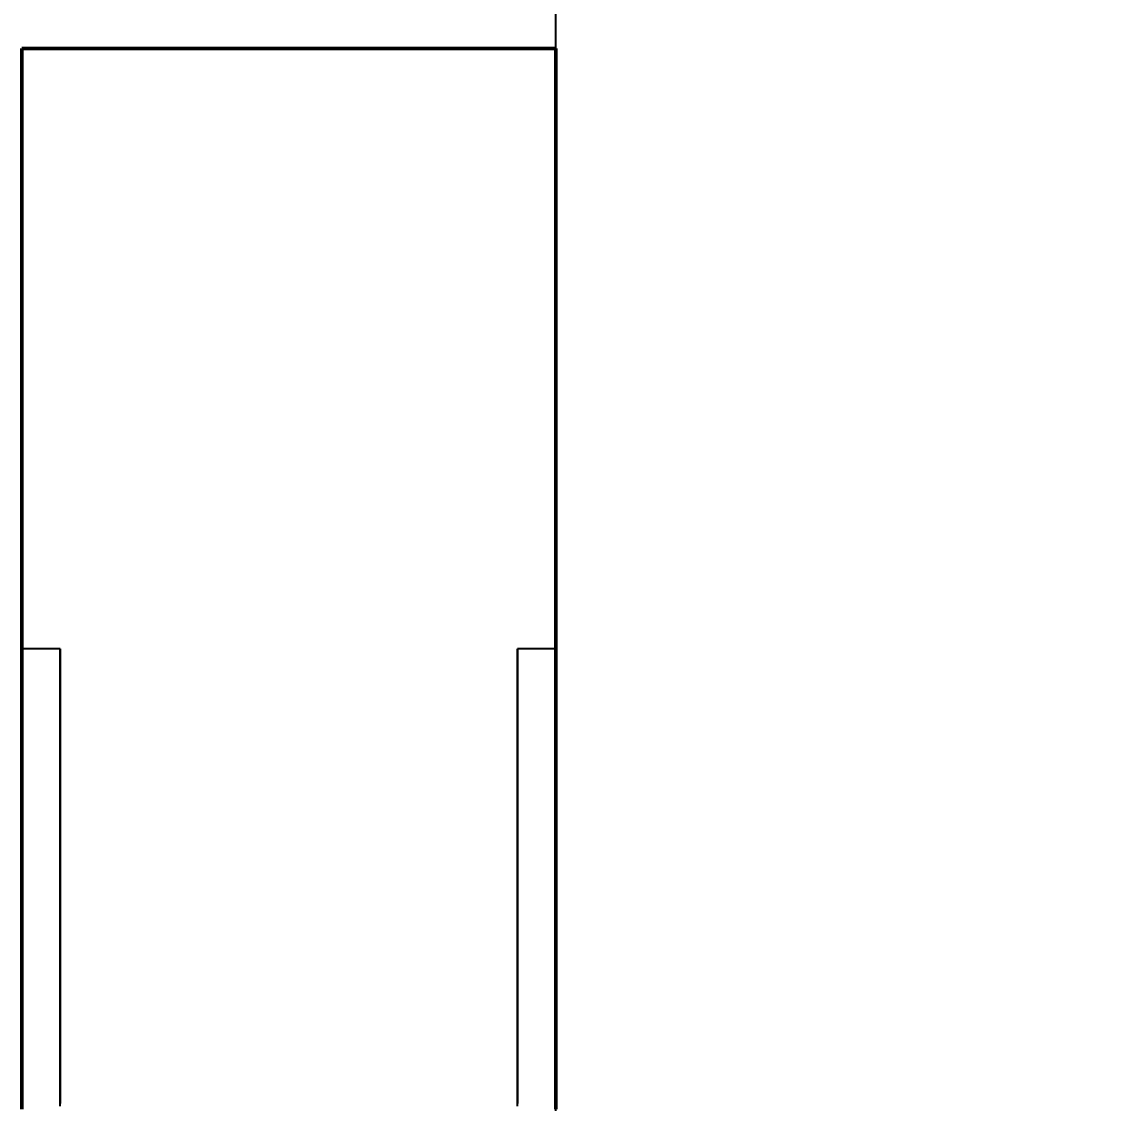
# Model space of a CAD drawing. Header units: millimetres. Extents: x 0 to 594, y 0 to 420.
# Drawn here: x 64 to 78.38, y 215.17 to 229.35 of the extents above; entities that cross this region are included whole.
import ezdxf

# ---------------------------------------------------------------- set-up
doc = ezdxf.new("R2010")
doc.units = ezdxf.units.MM
doc.linetypes.add('ISO02-TRAZOS', pattern=[3.75, 3, -0.75])
for name, color, linetype, lineweight in [('01-VISIBLE', 7, 'CONTINUOUS', 50), ('02-OCULTA', 4, 'ISO02-TRAZOS', 25), ('04-COTA', 3, 'CONTINUOUS', 25)]:
    doc.layers.add(name, color=color, linetype=linetype, lineweight=lineweight)
doc.styles.add('ISO3098', font='isocpeur.ttf')
doc.dimstyles.new('FLAMA-ISO', dxfattribs={"dimtxt": 3.5, "dimasz": 3, "dimexe": 2, "dimexo": 1, "dimgap": 1, "dimtad": 1, "dimdec": 1, "dimtxsty": 'ISO3098', "dimcen": 2.5, "dimclrd": 3, "dimclre": 3, "dimclrt": 3, "dimazin": 3, "dimtfac": 1, "dimtmove": 0, "dimatfit": 3, "dimlwd": 25, "dimlwe": 25})

msp = doc.modelspace()

# ---------------------------------------------------------------- linework, layer by layer
at = {"layer": '01-VISIBLE'}
msp.add_line((71, 229), (64, 229), dxfattribs=at)
for points in [[(64, 215.087), (64, 215.175), (64, 215.262), (64, 215.35), (64, 215.437), (64, 215.525), (64, 215.612), (64, 215.7), (64, 215.787), (64, 215.875), (64, 215.962), (64, 216.05), (64, 216.137), (64, 216.225), (64, 216.312), (64, 216.4), (64, 216.487), (64, 216.575), (64, 216.662), (64, 216.75), (64, 216.837), (64, 216.925), (64, 217.012), (64, 217.1), (64, 217.187), (64, 217.275), (64, 217.362), (64, 217.45), (64, 217.537), (64, 217.625), (64, 217.712), (64, 217.8), (64, 217.887), (64, 217.975), (64, 218.062), (64, 218.15), (64, 218.237), (64, 218.325), (64, 218.412), (64, 218.5), (64, 218.587), (64, 218.675), (64, 218.762), (64, 218.85), (64, 218.937), (64, 219.025), (64, 219.112), (64, 219.2), (64, 219.287), (64, 219.375), (64, 219.462), (64, 219.55), (64, 219.637), (64, 219.725), (64, 219.812), (64, 219.9), (64, 219.987), (64, 220.075), (64, 220.162), (64, 220.25), (64, 220.337), (64, 220.425), (64, 220.512), (64, 220.6), (64, 220.687), (64, 220.775), (64, 220.862), (64, 220.95), (64, 221.037), (64, 221.125), (64, 221.212), (64, 221.3), (64, 221.387), (64, 221.475), (64, 221.562), (64, 221.65), (64, 221.737), (64, 221.825), (64, 221.912), (64, 222), (64, 222.087), (64, 222.175), (64, 222.262), (64, 222.35), (64, 222.437), (64, 222.525), (64, 222.612), (64, 222.7), (64, 222.787), (64, 222.875), (64, 222.962), (64, 223.05), (64, 223.137), (64, 223.225), (64, 223.312), (64, 223.4), (64, 223.487), (64, 223.575), (64, 223.662), (64, 223.75), (64, 223.837), (64, 223.925), (64, 224.012), (64, 224.1), (64, 224.187), (64, 224.275), (64, 224.362), (64, 224.45), (64, 224.537), (64, 224.625), (64, 224.712), (64, 224.8), (64, 224.887), (64, 224.975), (64, 225.062), (64, 225.15), (64, 225.237), (64, 225.325), (64, 225.412), (64, 225.5), (64, 225.587), (64, 225.675), (64, 225.762), (64, 225.85), (64, 225.937), (64, 226.025), (64, 226.112), (64, 226.2), (64, 226.287), (64, 226.375), (64, 226.462), (64, 226.55), (64, 226.637), (64, 226.725), (64, 226.812), (64, 226.9), (64, 226.987), (64, 227.075), (64, 227.162), (64, 227.25), (64, 227.337), (64, 227.425), (64, 227.512), (64, 227.6), (64, 227.687), (64, 227.775), (64, 227.862), (64, 227.95), (64, 228.037), (64, 228.125), (64, 228.212), (64, 228.3), (64, 228.387), (64, 228.475), (64, 228.562), (64, 228.65), (64, 228.737), (64, 228.825), (64, 228.912), (64, 229)], [(71, 215.087), (71, 215.175), (71, 215.262), (71, 215.35), (71, 215.437), (71, 215.525), (71, 215.612), (71, 215.7), (71, 215.787), (71, 215.875), (71, 215.962), (71, 216.05), (71, 216.137), (71, 216.225), (71, 216.312), (71, 216.4), (71, 216.487), (71, 216.575), (71, 216.662), (71, 216.75), (71, 216.837), (71, 216.925), (71, 217.012), (71, 217.1), (71, 217.187), (71, 217.275), (71, 217.362), (71, 217.45), (71, 217.537), (71, 217.625), (71, 217.712), (71, 217.8), (71, 217.887), (71, 217.975), (71, 218.062), (71, 218.15), (71, 218.237), (71, 218.325), (71, 218.412), (71, 218.5), (71, 218.587), (71, 218.675), (71, 218.762), (71, 218.85), (71, 218.937), (71, 219.025), (71, 219.112), (71, 219.2), (71, 219.287), (71, 219.375), (71, 219.462), (71, 219.55), (71, 219.637), (71, 219.725), (71, 219.812), (71, 219.9), (71, 219.987), (71, 220.075), (71, 220.162), (71, 220.25), (71, 220.337), (71, 220.425), (71, 220.512), (71, 220.6), (71, 220.687), (71, 220.775), (71, 220.862), (71, 220.95), (71, 221.037), (71, 221.125), (71, 221.212), (71, 221.3), (71, 221.387), (71, 221.475), (71, 221.562), (71, 221.65), (71, 221.737), (71, 221.825), (71, 221.912), (71, 222), (71, 222.087), (71, 222.175), (71, 222.262), (71, 222.35), (71, 222.437), (71, 222.525), (71, 222.612), (71, 222.7), (71, 222.787), (71, 222.875), (71, 222.962), (71, 223.05), (71, 223.137), (71, 223.225), (71, 223.312), (71, 223.4), (71, 223.487), (71, 223.575), (71, 223.662), (71, 223.75), (71, 223.837), (71, 223.925), (71, 224.012), (71, 224.1), (71, 224.187), (71, 224.275), (71, 224.362), (71, 224.45), (71, 224.537), (71, 224.625), (71, 224.712), (71, 224.8), (71, 224.887), (71, 224.975), (71, 225.062), (71, 225.15), (71, 225.237), (71, 225.325), (71, 225.412), (71, 225.5), (71, 225.587), (71, 225.675), (71, 225.762), (71, 225.85), (71, 225.937), (71, 226.025), (71, 226.112), (71, 226.2), (71, 226.287), (71, 226.375), (71, 226.462), (71, 226.55), (71, 226.637), (71, 226.725), (71, 226.812), (71, 226.9), (71, 226.987), (71, 227.075), (71, 227.162), (71, 227.25), (71, 227.337), (71, 227.425), (71, 227.512), (71, 227.6), (71, 227.687), (71, 227.775), (71, 227.862), (71, 227.95), (71, 228.037), (71, 228.125), (71, 228.212), (71, 228.3), (71, 228.387), (71, 228.475), (71, 228.562), (71, 228.65), (71, 228.737), (71, 228.825), (71, 228.912), (71, 229)]]:
    msp.add_lwpolyline(points, dxfattribs=at)
at = {"layer": '02-OCULTA'}
for p, q in [((64.5, 221.125), (64, 221.125)), ((71, 221.125), (70.5, 221.125))]:
    msp.add_line(p, q, dxfattribs=at)
for points in [[(64, 229), (64, 228.95), (64, 228.9), (64, 228.85), (64, 228.799), (64, 228.749), (64, 228.699), (64, 228.649), (64, 228.599), (64, 228.549), (64, 228.499), (64, 228.448), (64, 228.398), (64, 228.348), (64, 228.298), (64, 228.248), (64, 228.198), (64, 228.148), (64, 228.097), (64, 228.047), (64, 227.997), (64, 227.947), (64, 227.897), (64, 227.847), (64, 227.797), (64, 227.746), (64, 227.696), (64, 227.646), (64, 227.596), (64, 227.546), (64, 227.496), (64, 227.446), (64, 227.395), (64, 227.345), (64, 227.295), (64, 227.245), (64, 227.195), (64, 227.145), (64, 227.095), (64, 227.044), (64, 226.994), (64, 226.944), (64, 226.894), (64, 226.844), (64, 226.794), (64, 226.744), (64, 226.693), (64, 226.643), (64, 226.593), (64, 226.543), (64, 226.493), (64, 226.443), (64, 226.393), (64, 226.342), (64, 226.292), (64, 226.242), (64, 226.192), (64, 226.142), (64, 226.092), (64, 226.042), (64, 225.991), (64, 225.941), (64, 225.891), (64, 225.841), (64, 225.791), (64, 225.741), (64, 225.691), (64, 225.64), (64, 225.59), (64, 225.54), (64, 225.49), (64, 225.44), (64, 225.39), (64, 225.34), (64, 225.289), (64, 225.239), (64, 225.189), (64, 225.139), (64, 225.089), (64, 225.039), (64, 224.989), (64, 224.938), (64, 224.888), (64, 224.838), (64, 224.788), (64, 224.738), (64, 224.688), (64, 224.638), (64, 224.587), (64, 224.537), (64, 224.487), (64, 224.437), (64, 224.387), (64, 224.337), (64, 224.287), (64, 224.236), (64, 224.186), (64, 224.136), (64, 224.086), (64, 224.036), (64, 223.986), (64, 223.936), (64, 223.885), (64, 223.835), (64, 223.785), (64, 223.735), (64, 223.685), (64, 223.635), (64, 223.585), (64, 223.534), (64, 223.484), (64, 223.434), (64, 223.384), (64, 223.334), (64, 223.284), (64, 223.234), (64, 223.183), (64, 223.133), (64, 223.083), (64, 223.033), (64, 222.983), (64, 222.933), (64, 222.883), (64, 222.832), (64, 222.782), (64, 222.732), (64, 222.682), (64, 222.632), (64, 222.582), (64, 222.532), (64, 222.481), (64, 222.431), (64, 222.381), (64, 222.331), (64, 222.281), (64, 222.231), (64, 222.181), (64, 222.13), (64, 222.08), (64, 222.03), (64, 221.98), (64, 221.93), (64, 221.88), (64, 221.83), (64, 221.779), (64, 221.729), (64, 221.679), (64, 221.629), (64, 221.579), (64, 221.529), (64, 221.479), (64, 221.428), (64, 221.378), (64, 221.328), (64, 221.278), (64, 221.228), (64, 221.178), (64, 221.128), (64, 221.077), (64, 221.027), (64, 220.977), (64, 220.927), (64, 220.877), (64, 220.827), (64, 220.777), (64, 220.726), (64, 220.676), (64, 220.626), (64, 220.576), (64, 220.526), (64, 220.476), (64, 220.425), (64, 220.375), (64, 220.325), (64, 220.275), (64, 220.225), (64, 220.175), (64, 220.125), (64, 220.074), (64, 220.024), (64, 219.974), (64, 219.924), (64, 219.874), (64, 219.824), (64, 219.774), (64, 219.723), (64, 219.673), (64, 219.623), (64, 219.573), (64, 219.523), (64, 219.473), (64, 219.423), (64, 219.372), (64, 219.322), (64, 219.272), (64, 219.222), (64, 219.172), (64, 219.122), (64, 219.072), (64, 219.021), (64, 218.971), (64, 218.921), (64, 218.871), (64, 218.821), (64, 218.771), (64, 218.721), (64, 218.67), (64, 218.62), (64, 218.57), (64, 218.52), (64, 218.47), (64, 218.42), (64, 218.37), (64, 218.319), (64, 218.269), (64, 218.219), (64, 218.169), (64, 218.119), (64, 218.069), (64, 218.019), (64, 217.968), (64, 217.918), (64, 217.868), (64, 217.818), (64, 217.768), (64, 217.718), (64, 217.668), (64, 217.617), (64, 217.567), (64, 217.517), (64, 217.467), (64, 217.417), (64, 217.367), (64, 217.317), (64, 217.266), (64, 217.216), (64, 217.166), (64, 217.116), (64, 217.066), (64, 217.016), (64, 216.966), (64, 216.915), (64, 216.865), (64, 216.815), (64, 216.765), (64, 216.715), (64, 216.665), (64, 216.615), (64, 216.564), (64, 216.514), (64, 216.464), (64, 216.414), (64, 216.364), (64, 216.314), (64, 216.264), (64, 216.213), (64, 216.163), (64, 216.113), (64, 216.063), (64, 216.013), (64, 215.963), (64, 215.913), (64, 215.862), (64, 215.812), (64, 215.762), (64, 215.712), (64, 215.662), (64, 215.612), (64, 215.562), (64, 215.511), (64, 215.461), (64, 215.411), (64, 215.361), (64, 215.311), (64, 215.261), (64, 215.211), (64, 215.16)], [(71, 229), (71, 228.95), (71, 228.9), (71, 228.85), (71, 228.799), (71, 228.749), (71, 228.699), (71, 228.649), (71, 228.599), (71, 228.549), (71, 228.499), (71, 228.448), (71, 228.398), (71, 228.348), (71, 228.298), (71, 228.248), (71, 228.198), (71, 228.148), (71, 228.097), (71, 228.047), (71, 227.997), (71, 227.947), (71, 227.897), (71, 227.847), (71, 227.797), (71, 227.746), (71, 227.696), (71, 227.646), (71, 227.596), (71, 227.546), (71, 227.496), (71, 227.446), (71, 227.395), (71, 227.345), (71, 227.295), (71, 227.245), (71, 227.195), (71, 227.145), (71, 227.095), (71, 227.044), (71, 226.994), (71, 226.944), (71, 226.894), (71, 226.844), (71, 226.794), (71, 226.744), (71, 226.693), (71, 226.643), (71, 226.593), (71, 226.543), (71, 226.493), (71, 226.443), (71, 226.393), (71, 226.342), (71, 226.292), (71, 226.242), (71, 226.192), (71, 226.142), (71, 226.092), (71, 226.042), (71, 225.991), (71, 225.941), (71, 225.891), (71, 225.841), (71, 225.791), (71, 225.741), (71, 225.691), (71, 225.64), (71, 225.59), (71, 225.54), (71, 225.49), (71, 225.44), (71, 225.39), (71, 225.34), (71, 225.289), (71, 225.239), (71, 225.189), (71, 225.139), (71, 225.089), (71, 225.039), (71, 224.989), (71, 224.938), (71, 224.888), (71, 224.838), (71, 224.788), (71, 224.738), (71, 224.688), (71, 224.638), (71, 224.587), (71, 224.537), (71, 224.487), (71, 224.437), (71, 224.387), (71, 224.337), (71, 224.287), (71, 224.236), (71, 224.186), (71, 224.136), (71, 224.086), (71, 224.036), (71, 223.986), (71, 223.936), (71, 223.885), (71, 223.835), (71, 223.785), (71, 223.735), (71, 223.685), (71, 223.635), (71, 223.585), (71, 223.534), (71, 223.484), (71, 223.434), (71, 223.384), (71, 223.334), (71, 223.284), (71, 223.234), (71, 223.183), (71, 223.133), (71, 223.083), (71, 223.033), (71, 222.983), (71, 222.933), (71, 222.883), (71, 222.832), (71, 222.782), (71, 222.732), (71, 222.682), (71, 222.632), (71, 222.582), (71, 222.532), (71, 222.481), (71, 222.431), (71, 222.381), (71, 222.331), (71, 222.281), (71, 222.231), (71, 222.181), (71, 222.13), (71, 222.08), (71, 222.03), (71, 221.98), (71, 221.93), (71, 221.88), (71, 221.83), (71, 221.779), (71, 221.729), (71, 221.679), (71, 221.629), (71, 221.579), (71, 221.529), (71, 221.479), (71, 221.428), (71, 221.378), (71, 221.328), (71, 221.278), (71, 221.228), (71, 221.178), (71, 221.128), (71, 221.077), (71, 221.027), (71, 220.977), (71, 220.927), (71, 220.877), (71, 220.827), (71, 220.777), (71, 220.726), (71, 220.676), (71, 220.626), (71, 220.576), (71, 220.526), (71, 220.476), (71, 220.425), (71, 220.375), (71, 220.325), (71, 220.275), (71, 220.225), (71, 220.175), (71, 220.125), (71, 220.074), (71, 220.024), (71, 219.974), (71, 219.924), (71, 219.874), (71, 219.824), (71, 219.774), (71, 219.723), (71, 219.673), (71, 219.623), (71, 219.573), (71, 219.523), (71, 219.473), (71, 219.423), (71, 219.372), (71, 219.322), (71, 219.272), (71, 219.222), (71, 219.172), (71, 219.122), (71, 219.072), (71, 219.021), (71, 218.971), (71, 218.921), (71, 218.871), (71, 218.821), (71, 218.771), (71, 218.721), (71, 218.67), (71, 218.62), (71, 218.57), (71, 218.52), (71, 218.47), (71, 218.42), (71, 218.37), (71, 218.319), (71, 218.269), (71, 218.219), (71, 218.169), (71, 218.119), (71, 218.069), (71, 218.019), (71, 217.968), (71, 217.918), (71, 217.868), (71, 217.818), (71, 217.768), (71, 217.718), (71, 217.668), (71, 217.617), (71, 217.567), (71, 217.517), (71, 217.467), (71, 217.417), (71, 217.367), (71, 217.317), (71, 217.266), (71, 217.216), (71, 217.166), (71, 217.116), (71, 217.066), (71, 217.016), (71, 216.966), (71, 216.915), (71, 216.865), (71, 216.815), (71, 216.765), (71, 216.715), (71, 216.665), (71, 216.615), (71, 216.564), (71, 216.514), (71, 216.464), (71, 216.414), (71, 216.364), (71, 216.314), (71, 216.264), (71, 216.213), (71, 216.163), (71, 216.113), (71, 216.063), (71, 216.013), (71, 215.963), (71, 215.913), (71, 215.862), (71, 215.812), (71, 215.762), (71, 215.712), (71, 215.662), (71, 215.612), (71, 215.562), (71, 215.511), (71, 215.461), (71, 215.411), (71, 215.361), (71, 215.311), (71, 215.261), (71, 215.211), (71, 215.16)], [(64, 215.125), (64, 215.175), (64, 215.225), (64, 215.275), (64, 215.325), (64, 215.375), (64, 215.425), (64, 215.475), (64, 215.525), (64, 215.575), (64, 215.625), (64, 215.675), (64, 215.725), (64, 215.775), (64, 215.825), (64, 215.875), (64, 215.925), (64, 215.975), (64, 216.025), (64, 216.075), (64, 216.125), (64, 216.175), (64, 216.225), (64, 216.275), (64, 216.325), (64, 216.375), (64, 216.425), (64, 216.475), (64, 216.525), (64, 216.575), (64, 216.625), (64, 216.675), (64, 216.725), (64, 216.775), (64, 216.825), (64, 216.875), (64, 216.925), (64, 216.975), (64, 217.025), (64, 217.075), (64, 217.125), (64, 217.175), (64, 217.225), (64, 217.275), (64, 217.325), (64, 217.375), (64, 217.425), (64, 217.475), (64, 217.525), (64, 217.575), (64, 217.625), (64, 217.675), (64, 217.725), (64, 217.775), (64, 217.825), (64, 217.875), (64, 217.925), (64, 217.975), (64, 218.025), (64, 218.075), (64, 218.125), (64, 218.175), (64, 218.225), (64, 218.275), (64, 218.325), (64, 218.375), (64, 218.425), (64, 218.475), (64, 218.525), (64, 218.575), (64, 218.625), (64, 218.675), (64, 218.725), (64, 218.775), (64, 218.825), (64, 218.875), (64, 218.925), (64, 218.975), (64, 219.025), (64, 219.075), (64, 219.125), (64, 219.175), (64, 219.225), (64, 219.275), (64, 219.325), (64, 219.375), (64, 219.425), (64, 219.475), (64, 219.525), (64, 219.575), (64, 219.625), (64, 219.675), (64, 219.725), (64, 219.775), (64, 219.825), (64, 219.875), (64, 219.925), (64, 219.975), (64, 220.025), (64, 220.075), (64, 220.125), (64, 220.175), (64, 220.225), (64, 220.275), (64, 220.325), (64, 220.375), (64, 220.425), (64, 220.475), (64, 220.525), (64, 220.575), (64, 220.625), (64, 220.675), (64, 220.725), (64, 220.775), (64, 220.825), (64, 220.875), (64, 220.925), (64, 220.975), (64, 221.025), (64, 221.075), (64, 221.125)], [(64, 221.125), (64, 221.075), (64, 221.025), (64, 220.975), (64, 220.924), (64, 220.874), (64, 220.824), (64, 220.774), (64, 220.724), (64, 220.674), (64, 220.624), (64, 220.574), (64, 220.523), (64, 220.473), (64, 220.423), (64, 220.373), (64, 220.323), (64, 220.273), (64, 220.223), (64, 220.173), (64, 220.122), (64, 220.072), (64, 220.022), (64, 219.972), (64, 219.922), (64, 219.872), (64, 219.822), (64, 219.771), (64, 219.721), (64, 219.671), (64, 219.621), (64, 219.571), (64, 219.521), (64, 219.471), (64, 219.421), (64, 219.37), (64, 219.32), (64, 219.27), (64, 219.22), (64, 219.17), (64, 219.12), (64, 219.07), (64, 219.02), (64, 218.969), (64, 218.919), (64, 218.869), (64, 218.819), (64, 218.769), (64, 218.719), (64, 218.669), (64, 218.618), (64, 218.568), (64, 218.518), (64, 218.468), (64, 218.418), (64, 218.368), (64, 218.318), (64, 218.268), (64, 218.217), (64, 218.167), (64, 218.117), (64, 218.067), (64, 218.017), (64, 217.967), (64, 217.917), (64, 217.867), (64, 217.816), (64, 217.766), (64, 217.716), (64, 217.666), (64, 217.616), (64, 217.566), (64, 217.516), (64, 217.465), (64, 217.415), (64, 217.365), (64, 217.315), (64, 217.265), (64, 217.215), (64, 217.165), (64, 217.115), (64, 217.064), (64, 217.014), (64, 216.964), (64, 216.914), (64, 216.864), (64, 216.814), (64, 216.764), (64, 216.714), (64, 216.663), (64, 216.613), (64, 216.563), (64, 216.513), (64, 216.463), (64, 216.413), (64, 216.363), (64, 216.312), (64, 216.262), (64, 216.212), (64, 216.162), (64, 216.112), (64, 216.062), (64, 216.012), (64, 215.962), (64, 215.911), (64, 215.861), (64, 215.811), (64, 215.761), (64, 215.711), (64, 215.661), (64, 215.611), (64, 215.561), (64, 215.51), (64, 215.46), (64, 215.41), (64, 215.36), (64, 215.31), (64, 215.26), (64, 215.21), (64, 215.16)], [(64.5, 215.125), (64.5, 215.175), (64.5, 215.225), (64.5, 215.275), (64.5, 215.325), (64.5, 215.375), (64.5, 215.425), (64.5, 215.475), (64.5, 215.525), (64.5, 215.575), (64.5, 215.625), (64.5, 215.675), (64.5, 215.725), (64.5, 215.775), (64.5, 215.825), (64.5, 215.875), (64.5, 215.925), (64.5, 215.975), (64.5, 216.025), (64.5, 216.075), (64.5, 216.125), (64.5, 216.175), (64.5, 216.225), (64.5, 216.275), (64.5, 216.325), (64.5, 216.375), (64.5, 216.425), (64.5, 216.475), (64.5, 216.525), (64.5, 216.575), (64.5, 216.625), (64.5, 216.675), (64.5, 216.725), (64.5, 216.775), (64.5, 216.825), (64.5, 216.875), (64.5, 216.925), (64.5, 216.975), (64.5, 217.025), (64.5, 217.075), (64.5, 217.125), (64.5, 217.175), (64.5, 217.225), (64.5, 217.275), (64.5, 217.325), (64.5, 217.375), (64.5, 217.425), (64.5, 217.475), (64.5, 217.525), (64.5, 217.575), (64.5, 217.625), (64.5, 217.675), (64.5, 217.725), (64.5, 217.775), (64.5, 217.825), (64.5, 217.875), (64.5, 217.925), (64.5, 217.975), (64.5, 218.025), (64.5, 218.075), (64.5, 218.125), (64.5, 218.175), (64.5, 218.225), (64.5, 218.275), (64.5, 218.325), (64.5, 218.375), (64.5, 218.425), (64.5, 218.475), (64.5, 218.525), (64.5, 218.575), (64.5, 218.625), (64.5, 218.675), (64.5, 218.725), (64.5, 218.775), (64.5, 218.825), (64.5, 218.875), (64.5, 218.925), (64.5, 218.975), (64.5, 219.025), (64.5, 219.075), (64.5, 219.125), (64.5, 219.175), (64.5, 219.225), (64.5, 219.275), (64.5, 219.325), (64.5, 219.375), (64.5, 219.425), (64.5, 219.475), (64.5, 219.525), (64.5, 219.575), (64.5, 219.625), (64.5, 219.675), (64.5, 219.725), (64.5, 219.775), (64.5, 219.825), (64.5, 219.875), (64.5, 219.925), (64.5, 219.975), (64.5, 220.025), (64.5, 220.075), (64.5, 220.125), (64.5, 220.175), (64.5, 220.225), (64.5, 220.275), (64.5, 220.325), (64.5, 220.375), (64.5, 220.425), (64.5, 220.475), (64.5, 220.525), (64.5, 220.575), (64.5, 220.625), (64.5, 220.675), (64.5, 220.725), (64.5, 220.775), (64.5, 220.825), (64.5, 220.875), (64.5, 220.925), (64.5, 220.975), (64.5, 221.025), (64.5, 221.075), (64.5, 221.125)], [(64.5, 221.125), (64.5, 221.075), (64.5, 221.025), (64.5, 220.975), (64.5, 220.924), (64.5, 220.874), (64.5, 220.824), (64.5, 220.774), (64.5, 220.724), (64.5, 220.674), (64.5, 220.624), (64.5, 220.574), (64.5, 220.523), (64.5, 220.473), (64.5, 220.423), (64.5, 220.373), (64.5, 220.323), (64.5, 220.273), (64.5, 220.223), (64.5, 220.173), (64.5, 220.122), (64.5, 220.072), (64.5, 220.022), (64.5, 219.972), (64.5, 219.922), (64.5, 219.872), (64.5, 219.822), (64.5, 219.771), (64.5, 219.721), (64.5, 219.671), (64.5, 219.621), (64.5, 219.571), (64.5, 219.521), (64.5, 219.471), (64.5, 219.421), (64.5, 219.37), (64.5, 219.32), (64.5, 219.27), (64.5, 219.22), (64.5, 219.17), (64.5, 219.12), (64.5, 219.07), (64.5, 219.02), (64.5, 218.969), (64.5, 218.919), (64.5, 218.869), (64.5, 218.819), (64.5, 218.769), (64.5, 218.719), (64.5, 218.669), (64.5, 218.618), (64.5, 218.568), (64.5, 218.518), (64.5, 218.468), (64.5, 218.418), (64.5, 218.368), (64.5, 218.318), (64.5, 218.268), (64.5, 218.217), (64.5, 218.167), (64.5, 218.117), (64.5, 218.067), (64.5, 218.017), (64.5, 217.967), (64.5, 217.917), (64.5, 217.867), (64.5, 217.816), (64.5, 217.766), (64.5, 217.716), (64.5, 217.666), (64.5, 217.616), (64.5, 217.566), (64.5, 217.516), (64.5, 217.465), (64.5, 217.415), (64.5, 217.365), (64.5, 217.315), (64.5, 217.265), (64.5, 217.215), (64.5, 217.165), (64.5, 217.115), (64.5, 217.064), (64.5, 217.014), (64.5, 216.964), (64.5, 216.914), (64.5, 216.864), (64.5, 216.814), (64.5, 216.764), (64.5, 216.714), (64.5, 216.663), (64.5, 216.613), (64.5, 216.563), (64.5, 216.513), (64.5, 216.463), (64.5, 216.413), (64.5, 216.363), (64.5, 216.312), (64.5, 216.262), (64.5, 216.212), (64.5, 216.162), (64.5, 216.112), (64.5, 216.062), (64.5, 216.012), (64.5, 215.962), (64.5, 215.911), (64.5, 215.861), (64.5, 215.811), (64.5, 215.761), (64.5, 215.711), (64.5, 215.661), (64.5, 215.611), (64.5, 215.561), (64.5, 215.51), (64.5, 215.46), (64.5, 215.41), (64.5, 215.36), (64.5, 215.31), (64.5, 215.26), (64.5, 215.21), (64.5, 215.16)], [(70.5, 215.125), (70.5, 215.175), (70.5, 215.225), (70.5, 215.275), (70.5, 215.325), (70.5, 215.375), (70.5, 215.425), (70.5, 215.475), (70.5, 215.525), (70.5, 215.575), (70.5, 215.625), (70.5, 215.675), (70.5, 215.725), (70.5, 215.775), (70.5, 215.825), (70.5, 215.875), (70.5, 215.925), (70.5, 215.975), (70.5, 216.025), (70.5, 216.075), (70.5, 216.125), (70.5, 216.175), (70.5, 216.225), (70.5, 216.275), (70.5, 216.325), (70.5, 216.375), (70.5, 216.425), (70.5, 216.475), (70.5, 216.525), (70.5, 216.575), (70.5, 216.625), (70.5, 216.675), (70.5, 216.725), (70.5, 216.775), (70.5, 216.825), (70.5, 216.875), (70.5, 216.925), (70.5, 216.975), (70.5, 217.025), (70.5, 217.075), (70.5, 217.125), (70.5, 217.175), (70.5, 217.225), (70.5, 217.275), (70.5, 217.325), (70.5, 217.375), (70.5, 217.425), (70.5, 217.475), (70.5, 217.525), (70.5, 217.575), (70.5, 217.625), (70.5, 217.675), (70.5, 217.725), (70.5, 217.775), (70.5, 217.825), (70.5, 217.875), (70.5, 217.925), (70.5, 217.975), (70.5, 218.025), (70.5, 218.075), (70.5, 218.125), (70.5, 218.175), (70.5, 218.225), (70.5, 218.275), (70.5, 218.325), (70.5, 218.375), (70.5, 218.425), (70.5, 218.475), (70.5, 218.525), (70.5, 218.575), (70.5, 218.625), (70.5, 218.675), (70.5, 218.725), (70.5, 218.775), (70.5, 218.825), (70.5, 218.875), (70.5, 218.925), (70.5, 218.975), (70.5, 219.025), (70.5, 219.075), (70.5, 219.125), (70.5, 219.175), (70.5, 219.225), (70.5, 219.275), (70.5, 219.325), (70.5, 219.375), (70.5, 219.425), (70.5, 219.475), (70.5, 219.525), (70.5, 219.575), (70.5, 219.625), (70.5, 219.675), (70.5, 219.725), (70.5, 219.775), (70.5, 219.825), (70.5, 219.875), (70.5, 219.925), (70.5, 219.975), (70.5, 220.025), (70.5, 220.075), (70.5, 220.125), (70.5, 220.175), (70.5, 220.225), (70.5, 220.275), (70.5, 220.325), (70.5, 220.375), (70.5, 220.425), (70.5, 220.475), (70.5, 220.525), (70.5, 220.575), (70.5, 220.625), (70.5, 220.675), (70.5, 220.725), (70.5, 220.775), (70.5, 220.825), (70.5, 220.875), (70.5, 220.925), (70.5, 220.975), (70.5, 221.025), (70.5, 221.075), (70.5, 221.125)], [(70.5, 221.125), (70.5, 221.075), (70.5, 221.025), (70.5, 220.975), (70.5, 220.924), (70.5, 220.874), (70.5, 220.824), (70.5, 220.774), (70.5, 220.724), (70.5, 220.674), (70.5, 220.624), (70.5, 220.574), (70.5, 220.523), (70.5, 220.473), (70.5, 220.423), (70.5, 220.373), (70.5, 220.323), (70.5, 220.273), (70.5, 220.223), (70.5, 220.173), (70.5, 220.122), (70.5, 220.072), (70.5, 220.022), (70.5, 219.972), (70.5, 219.922), (70.5, 219.872), (70.5, 219.822), (70.5, 219.771), (70.5, 219.721), (70.5, 219.671), (70.5, 219.621), (70.5, 219.571), (70.5, 219.521), (70.5, 219.471), (70.5, 219.421), (70.5, 219.37), (70.5, 219.32), (70.5, 219.27), (70.5, 219.22), (70.5, 219.17), (70.5, 219.12), (70.5, 219.07), (70.5, 219.02), (70.5, 218.969), (70.5, 218.919), (70.5, 218.869), (70.5, 218.819), (70.5, 218.769), (70.5, 218.719), (70.5, 218.669), (70.5, 218.618), (70.5, 218.568), (70.5, 218.518), (70.5, 218.468), (70.5, 218.418), (70.5, 218.368), (70.5, 218.318), (70.5, 218.268), (70.5, 218.217), (70.5, 218.167), (70.5, 218.117), (70.5, 218.067), (70.5, 218.017), (70.5, 217.967), (70.5, 217.917), (70.5, 217.867), (70.5, 217.816), (70.5, 217.766), (70.5, 217.716), (70.5, 217.666), (70.5, 217.616), (70.5, 217.566), (70.5, 217.516), (70.5, 217.465), (70.5, 217.415), (70.5, 217.365), (70.5, 217.315), (70.5, 217.265), (70.5, 217.215), (70.5, 217.165), (70.5, 217.115), (70.5, 217.064), (70.5, 217.014), (70.5, 216.964), (70.5, 216.914), (70.5, 216.864), (70.5, 216.814), (70.5, 216.764), (70.5, 216.714), (70.5, 216.663), (70.5, 216.613), (70.5, 216.563), (70.5, 216.513), (70.5, 216.463), (70.5, 216.413), (70.5, 216.363), (70.5, 216.312), (70.5, 216.262), (70.5, 216.212), (70.5, 216.162), (70.5, 216.112), (70.5, 216.062), (70.5, 216.012), (70.5, 215.962), (70.5, 215.911), (70.5, 215.861), (70.5, 215.811), (70.5, 215.761), (70.5, 215.711), (70.5, 215.661), (70.5, 215.611), (70.5, 215.561), (70.5, 215.51), (70.5, 215.46), (70.5, 215.41), (70.5, 215.36), (70.5, 215.31), (70.5, 215.26), (70.5, 215.21), (70.5, 215.16)], [(71, 215.125), (71, 215.175), (71, 215.225), (71, 215.275), (71, 215.325), (71, 215.375), (71, 215.425), (71, 215.475), (71, 215.525), (71, 215.575), (71, 215.625), (71, 215.675), (71, 215.725), (71, 215.775), (71, 215.825), (71, 215.875), (71, 215.925), (71, 215.975), (71, 216.025), (71, 216.075), (71, 216.125), (71, 216.175), (71, 216.225), (71, 216.275), (71, 216.325), (71, 216.375), (71, 216.425), (71, 216.475), (71, 216.525), (71, 216.575), (71, 216.625), (71, 216.675), (71, 216.725), (71, 216.775), (71, 216.825), (71, 216.875), (71, 216.925), (71, 216.975), (71, 217.025), (71, 217.075), (71, 217.125), (71, 217.175), (71, 217.225), (71, 217.275), (71, 217.325), (71, 217.375), (71, 217.425), (71, 217.475), (71, 217.525), (71, 217.575), (71, 217.625), (71, 217.675), (71, 217.725), (71, 217.775), (71, 217.825), (71, 217.875), (71, 217.925), (71, 217.975), (71, 218.025), (71, 218.075), (71, 218.125), (71, 218.175), (71, 218.225), (71, 218.275), (71, 218.325), (71, 218.375), (71, 218.425), (71, 218.475), (71, 218.525), (71, 218.575), (71, 218.625), (71, 218.675), (71, 218.725), (71, 218.775), (71, 218.825), (71, 218.875), (71, 218.925), (71, 218.975), (71, 219.025), (71, 219.075), (71, 219.125), (71, 219.175), (71, 219.225), (71, 219.275), (71, 219.325), (71, 219.375), (71, 219.425), (71, 219.475), (71, 219.525), (71, 219.575), (71, 219.625), (71, 219.675), (71, 219.725), (71, 219.775), (71, 219.825), (71, 219.875), (71, 219.925), (71, 219.975), (71, 220.025), (71, 220.075), (71, 220.125), (71, 220.175), (71, 220.225), (71, 220.275), (71, 220.325), (71, 220.375), (71, 220.425), (71, 220.475), (71, 220.525), (71, 220.575), (71, 220.625), (71, 220.675), (71, 220.725), (71, 220.775), (71, 220.825), (71, 220.875), (71, 220.925), (71, 220.975), (71, 221.025), (71, 221.075), (71, 221.125)], [(71, 221.125), (71, 221.075), (71, 221.025), (71, 220.975), (71, 220.924), (71, 220.874), (71, 220.824), (71, 220.774), (71, 220.724), (71, 220.674), (71, 220.624), (71, 220.574), (71, 220.523), (71, 220.473), (71, 220.423), (71, 220.373), (71, 220.323), (71, 220.273), (71, 220.223), (71, 220.173), (71, 220.122), (71, 220.072), (71, 220.022), (71, 219.972), (71, 219.922), (71, 219.872), (71, 219.822), (71, 219.771), (71, 219.721), (71, 219.671), (71, 219.621), (71, 219.571), (71, 219.521), (71, 219.471), (71, 219.421), (71, 219.37), (71, 219.32), (71, 219.27), (71, 219.22), (71, 219.17), (71, 219.12), (71, 219.07), (71, 219.02), (71, 218.969), (71, 218.919), (71, 218.869), (71, 218.819), (71, 218.769), (71, 218.719), (71, 218.669), (71, 218.618), (71, 218.568), (71, 218.518), (71, 218.468), (71, 218.418), (71, 218.368), (71, 218.318), (71, 218.268), (71, 218.217), (71, 218.167), (71, 218.117), (71, 218.067), (71, 218.017), (71, 217.967), (71, 217.917), (71, 217.867), (71, 217.816), (71, 217.766), (71, 217.716), (71, 217.666), (71, 217.616), (71, 217.566), (71, 217.516), (71, 217.465), (71, 217.415), (71, 217.365), (71, 217.315), (71, 217.265), (71, 217.215), (71, 217.165), (71, 217.115), (71, 217.064), (71, 217.014), (71, 216.964), (71, 216.914), (71, 216.864), (71, 216.814), (71, 216.764), (71, 216.714), (71, 216.663), (71, 216.613), (71, 216.563), (71, 216.513), (71, 216.463), (71, 216.413), (71, 216.363), (71, 216.312), (71, 216.262), (71, 216.212), (71, 216.162), (71, 216.112), (71, 216.062), (71, 216.012), (71, 215.962), (71, 215.911), (71, 215.861), (71, 215.811), (71, 215.761), (71, 215.711), (71, 215.661), (71, 215.611), (71, 215.561), (71, 215.51), (71, 215.46), (71, 215.41), (71, 215.36), (71, 215.31), (71, 215.26), (71, 215.21), (71, 215.16)]]:
    msp.add_lwpolyline(points, dxfattribs=at)

# ---------------------------------------------------------------- dimensions: what is measured, and where the dimension line sits
at = {"layer": '04-COTA'}
msp.add_linear_dim(base=(71, 239), p1=(71, 211.5), p2=(114.5, 211.5), dimstyle='FLAMA-ISO', override={"dimlfac": 10}, dxfattribs=at).render()

doc.saveas('drawing.dxf')
